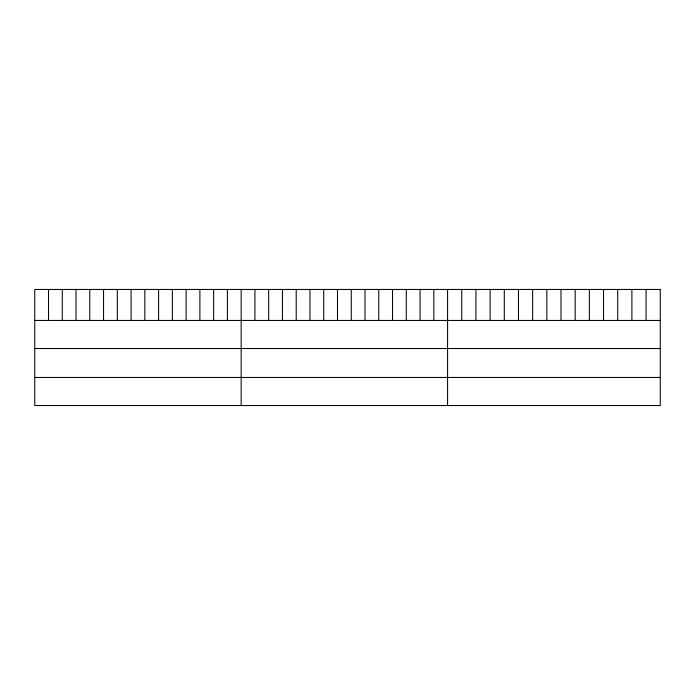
<?xml version="1.0" encoding="UTF-8"?>
<svg xmlns="http://www.w3.org/2000/svg" width="695" height="695" viewBox="0 0 695 695"><rect width="100%" height="100%" fill="white"/><g stroke="black" fill="none" stroke-linecap="round" stroke-linejoin="round"><path stroke-width="1.04" d="M34.75 320.447L660.25 320.447M34.75 348.525L660.25 348.525M34.75 377.463L660.25 377.463M646.072 289.459L646.072 320.447M631.894 289.459L631.894 320.447M617.716 289.459L617.716 320.447M603.538 289.459L603.538 320.447M589.36 289.459L589.36 320.447M575.182 289.459L575.182 320.447M561.004 289.459L561.004 320.447M546.826 289.459L546.826 320.447M532.648 289.459L532.648 320.447M518.47 289.459L518.47 320.447M504.292 289.459L504.292 320.447M490.114 289.459L490.114 320.447M475.936 289.459L475.936 320.447M461.758 289.459L461.758 320.447M447.58 289.459L447.58 405.541M433.819 289.459L433.819 320.447M420.058 289.459L420.058 320.447M406.297 289.459L406.297 320.447M392.536 289.459L392.536 320.447M378.775 289.459L378.775 320.447M365.014 289.459L365.014 320.447M351.253 289.459L351.253 320.447M337.492 289.459L337.492 320.447M323.731 289.459L323.731 320.447M309.97 289.459L309.97 320.447M296.209 289.459L296.209 320.447M282.448 289.459L282.448 320.447M268.687 289.459L268.687 320.447M254.926 289.459L254.926 320.447M241.165 289.459L241.165 405.541M227.404 289.459L227.404 320.447M213.643 289.459L213.643 320.447M199.882 289.459L199.882 320.447M186.121 289.459L186.121 320.447M172.36 289.459L172.36 320.447M158.599 289.459L158.599 320.447M144.838 289.459L144.838 320.447M131.077 289.459L131.077 320.447M117.316 289.459L117.316 320.447M103.555 289.459L103.555 320.447M89.794 289.459L89.794 320.447M76.033 289.459L76.033 320.447M62.272 289.459L62.272 320.447M48.511 289.459L48.511 320.447M660.25 289.459L34.75 289.459L34.75 405.541L660.25 405.541L660.25 289.459"/></g></svg>
